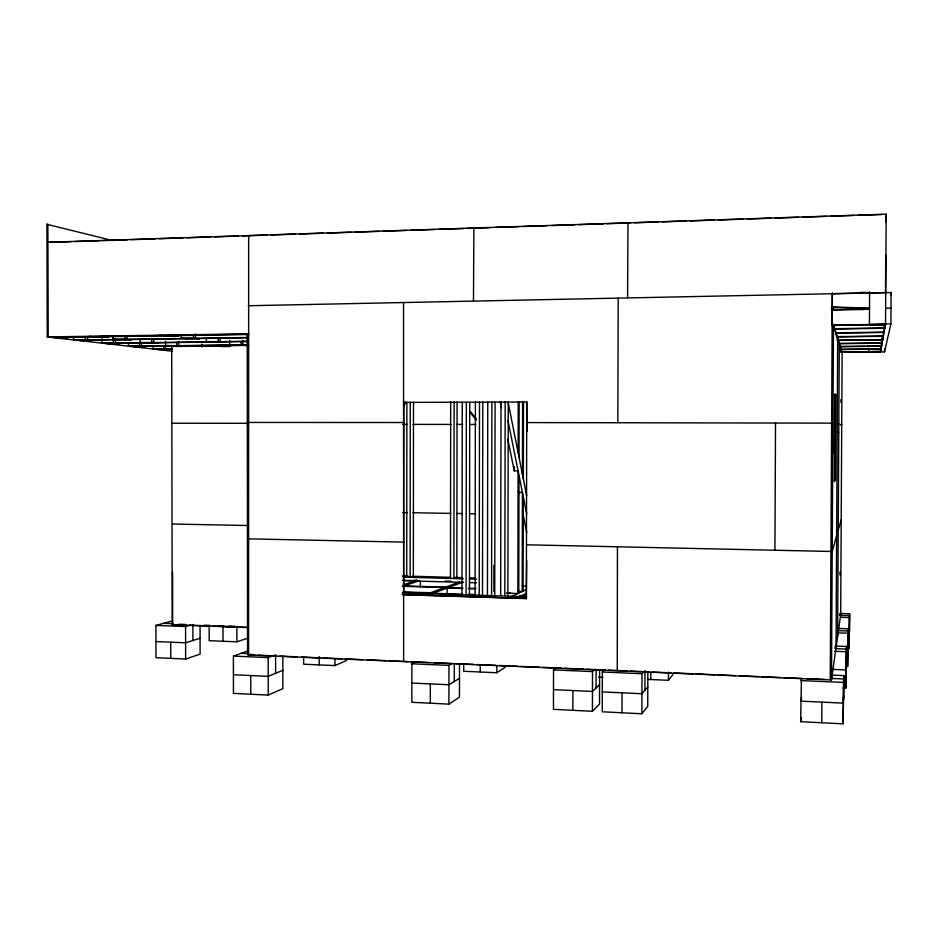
<?xml version="1.0" encoding="UTF-8"?>
<svg xmlns="http://www.w3.org/2000/svg" width="938" height="938" viewBox="0 0 938 938"><rect width="100%" height="100%" fill="white"/><g stroke="black" fill="none" stroke-linecap="round" stroke-linejoin="round"><path stroke-width="1.41" d="M403.528 302.517L403.633 661.407M403.68 594.493L403.821 402.05M406.729 577.222L406.858 402.179M410.258 402.168L410.117 577.316L413.353 576.284L413.494 402.179M415.335 662.005L411.864 663.787L411.829 702.281L448.915 704.133L459.468 697.215L459.514 663.811M420.388 587.024L420.4 581.724M430.319 703.207L430.331 683.896M447.109 593.59L447.121 588.02L462.715 588.478M448.915 704.133L448.962 665.382L452.175 663.576M450.463 578.441L450.686 401.839M454.133 401.827L453.91 578.547L456.853 577.491L457.076 401.968M454.285 681.504L454.309 663.741M461.988 595.642L462.246 402.332M463.724 664.163L463.712 671.268L496.835 672.734L505.136 667.293M466.08 595.771L466.35 402.32M469.457 595.759L469.727 402.449M473.467 301.063L473.889 228.18M475.097 596.099L475.39 402.003M479.212 596.228L479.506 401.992M480.221 671.995L480.233 664.866M482.484 596.216L482.789 402.179M487.443 596.486L487.76 401.968M491.571 596.615L491.899 401.956M493.857 591.526L493.904 565.239M494.736 596.591L495.076 402.144M496.835 672.734L496.847 665.581M500.669 595.489L501.009 401.628M504.82 595.618L505.172 401.616M507.88 597.002L508.244 402.109M506.379 593.168L517.858 593.519L518.093 470.888L514.259 470.853L514.27 466.643M518.128 452.62L518.233 401.781M518.773 593.086L518.995 475.414M519.031 457.193L519.148 401.992M522.454 474.417L522.607 401.464M523.111 591.057L523.298 496.859M523.345 478.872L523.498 401.605M403.68 594.645L526.347 598.585L526.746 402.003L526.957 431.316M526.347 598.585L526.687 560.748M556.597 667.563L553.537 669.896L553.443 709.351L592.417 711.297L599.511 704.028L599.605 669.486M572.86 710.324L572.919 690.532M592.417 711.297L592.523 671.585L595.22 669.204M596.064 688.023L596.111 669.814M604.951 669.626L602.348 672.007L602.231 711.79L641.862 713.771L647.736 706.373L647.853 671.549M617.439 546.854L617.263 670.553M617.825 422.628L618.201 298.061M621.988 712.774L622.046 692.819M627.581 297.862L628.003 223.01M641.862 713.771L642.002 673.719L643.984 671.573M644.898 690.262L644.969 670.494M650.808 679.522L650.831 672.745M647.888 679.393L668.419 680.296L668.454 672.136M774.929 550.266L775.527 422.698M831.068 675.067L843.883 675.606L843.016 723.819L800.642 721.709L801.451 678.303M821.758 722.764L821.864 702.128M832.158 325.615L832.334 292.679M832.592 309.716L832.498 306.644M247.245 333.787L247.562 654.923L831.478 679.921L833.483 324.478M833.565 310.372L833.46 307.136M834.82 331.431L834.738 328.277M834.351 453.898L834.668 394.992L835.828 394.992L835.371 480.08L834.363 481.675L834.832 393.843L835.828 394.992M835.969 334.948L835.981 332.087M837.212 340.189L837.235 335.863M837.693 338.325L836.028 647.701L834.926 647.666M838.209 340.283L838.279 343.449L882.154 342.909L882.201 335.769M837.599 636.539L839.287 342.264M840.143 346.239L840.19 349.335L881.099 348.854M840.987 351.785L841.011 348.877M839.979 574.924L839.991 572.004M840.917 402.402L840.929 399.482M841.069 349.088L841.058 351.985L880.63 351.539M842.125 351.469L840.683 614.66L839.745 614.625M843.016 723.819L843.883 675.606M843.45 699.385L843.567 678.96L832.029 678.467M843.016 687.988L845.9 688.117L846.58 646.458L834.937 646.024M846.24 667.047L846.346 649.061L835.008 648.639M846.58 646.458L845.9 688.117M848.233 628.777L847.635 666.566L848.233 628.777L838.044 628.437M847.929 647.466L848.022 630.969L838.162 630.629M849.617 613.769L849.101 648.334L849.617 613.769L839.78 613.464M849.359 630.887L849.453 615.645L839.498 615.328M868.729 348.561L868.705 351.68L880.665 351.34L880.7 345.501M869.596 291.906L869.409 324.501L890.912 323.798L891.1 292.504L831.795 293.735M881.087 345.102L881.063 349.077L841.585 349.534M881.65 339.11L881.614 345.981L840.671 346.474M882.142 338.888L882.107 343.156L839.709 343.683M882.717 335.874L882.693 339.861L838.76 340.424M883.397 331.853L883.373 336.015L836.59 336.648M884.112 323.493L884.065 332.146L835.758 332.838M842.512 352.172L884.522 351.902L884.534 349.018M884.757 326.916L884.769 324.196M884.827 323.845L884.804 327.937L834.984 328.687M885.519 292.996L885.742 255.195M71.206 241.664L47.92 242.297L886.187 214.181L885.531 323.88L880.559 351.949M869.397 324.865L885.331 324.982M843.766 695.762L843.133 703.113L800.747 701.143L801.638 697.473M846.486 664.233L845.994 669.92L833.05 669.392M847.729 649.882L848.14 645.098M849.183 632.951L849.535 628.859M886.187 214.181L885.941 221.755L886.14 219.574M885.707 292.621L248.253 305.741M831.478 679.921L840.706 614.542M830.247 679.675L832.323 293.723M890.608 295.306L891.1 292.504M800.642 721.709L801.533 717.805M884.522 351.902L890.912 323.798M836.626 535.844L832.17 551.497L526.722 544.79M838.173 530.427L841.222 519.746M403.492 404.559L405.052 402.097M403.657 406.095L405.99 402.39M668.419 680.296L673.003 674.528M647.795 686.874L641.932 693.745L602.29 691.904M599.57 684.693L592.464 691.447L553.49 689.629M459.491 678.338L448.939 684.763L411.852 683.04M526.441 595.536L523.51 596.967L519.171 596.838M518.573 597.107L526.335 593.391M510.8 596.814L526.347 589.545M247.55 651.042L233.398 656.084L233.445 693.37L268.221 695.105L282.866 688.621L282.842 656.248M303.642 657.304L303.642 664.21L334.936 665.593L346.532 660.469M282.854 670.33L268.198 676.345L233.421 674.727M233.398 656.084L268.186 657.585L274.365 655.24M430.167 594.387L462.762 582.146M426.473 594.27L459.315 582.041M250.962 654.103L248.593 654.959L248.652 235.719M170.951 621.308L155.931 625.423L155.989 657.702L185.63 659.015L200.099 654.161L200.052 625.283M209.174 625.763L209.197 640.689L236.88 641.815L247.89 638.11M402.367 586.449L419.016 580.856M403.188 584.902L417.011 580.294M403.082 576.753L405.275 576.061M200.075 638.274L185.607 642.788L155.954 641.569M155.931 625.423L185.583 626.561L190.461 625.154M247.409 345.419L171.713 346.439L172.217 624.696L185.724 625.071M403.715 542.117L248.476 538.846M172.486 524.014L247.585 525.526M837.188 432.699L838.701 432.582L837.657 432.582M172.44 351.211L47.252 336.918L46.9 224.288L47.861 224.252L48.213 336.906M74.806 241.547L99.639 240.714M102.559 240.62L127.392 239.788M131.226 239.659L155.157 238.862M159.05 238.721L182.91 237.924M186.861 237.795L210.663 236.997M214.673 236.857L238.428 236.071M242.485 235.93L267.377 235.098M270.59 234.992L295.447 234.16M299.585 234.019L323.235 233.222M327.397 233.081L351.023 232.296M355.209 232.155L378.823 231.358M383.032 231.217L406.611 230.431M410.844 230.291L434.4 229.493M438.656 229.353L463.548 228.52M466.467 228.426L489.894 227.641M495.698 227.442L518.96 226.668M523.322 226.515L546.96 225.73M550.946 225.589L574.736 224.792M578.57 224.663L603.286 223.842M606.909 223.713L630.301 222.927M634.686 222.787L658.64 221.978M662.463 221.849L686.346 221.051M690.251 220.922L714.064 220.125M718.438 219.984L742.884 219.164M747.269 219.011L770.942 218.214M775.046 218.085L798.449 217.299M802.834 217.147L826.378 216.361M830.611 216.221L854.084 215.435M858.387 215.283L881.802 214.509M885.613 308.25L891.006 308.156M831.385 309.657L869.444 308.965M834.281 310.021L865 309.47M47.252 336.918L248.758 333.846M832.112 324.642L833.39 324.618L842.113 352.371M51.262 337.258L248.758 334.174M832.768 325.076L885.46 324.255M53.689 337.528L247.749 334.514M832.733 325.439L885.39 324.618M56.104 337.809L68.087 337.621L65.695 337.34M87.562 336.976L87.574 339.884L73.539 339.802L73.539 336.894M112.923 336.296L112.923 339.204L127.029 339.298L127.029 336.414M181.257 335.276L181.269 338.184L195.503 338.266L195.491 333.963M75.837 340.06L247.808 337.481M78.124 340.318L247.749 337.786M834.949 329.027L884.745 328.277M80.398 340.588L92.076 340.412L89.825 340.154M115.491 338.782L115.503 343.132L101.996 343.05L101.984 338.7M140.149 339.626L140.161 342.499L153.738 342.581L153.726 339.673M206.337 338.688L206.337 341.549L220.031 341.631L220.031 338.735M104.13 343.296L247.468 341.244M106.264 343.543L247.773 341.526M835.723 333.142L884.006 332.451M108.374 343.777L119.689 343.613L117.602 343.378M141.497 343.249L141.497 346.157L128.483 346.075L128.471 343.179M165.487 341.209L165.498 345.571L178.583 345.641L178.572 341.338M229.634 340.342L229.634 344.692L242.836 344.762L242.825 340.471M130.476 346.298L247.433 344.703M132.457 346.532L247.667 344.961M836.544 336.941L883.326 336.296M134.427 346.755L145.402 346.603L143.455 346.38M177.423 346.427L230.361 345.712M245.815 345.501L248.722 345.454M220.946 346.591L229.704 346.474M153.187 345.993L153.187 348.901L165.756 348.971L165.756 346.063M153.175 349.006L154.031 348.995M155.051 349.112L172.615 348.877M838.818 340.166L882.74 339.591M156.904 349.323L171.513 349.135M158.745 349.534L169.403 349.393L167.585 349.182M840.612 346.708L881.568 346.216M527.015 402.027L403.821 402.402M248.371 422.44L403.797 422.522M834.515 423.366L837.235 423.718M247.491 423.284L172.299 423.237M837.704 424.07L841.726 424.738L840.788 424.738M402.695 424.386L407.432 424.386M412.931 424.386L451.084 424.422M456.794 424.422L462.739 424.433M469.879 424.433L475.836 424.445M247.327 424.773L248.371 424.773M834.21 480.068L835.371 480.08M518.632 492.403L522.419 492.45L522.22 591.479L517.964 591.35M402.625 512.582L407.362 512.664M412.861 512.746L450.979 513.379M456.677 513.473L462.61 513.567M469.75 513.684L475.707 513.789M526.968 422.581L834.679 423.144M402.367 575.979L408.206 576.143M412.591 576.26L450.639 577.316M454.567 577.421L462.352 577.644M469.668 577.843L475.519 578.007M403.457 577.14L463.478 578.805M469.328 578.969L476.656 579.18M414.315 580.223L417.328 580.305M445.104 581.091L450.955 581.255M402.414 580.27L415.944 580.657M403.457 580.681L463.478 582.392M469.328 582.557L476.645 582.768M522.302 585.98L526.429 586.098M860.744 292.328L869.538 292.586M403.985 585.91L445.632 587.141M402.848 586.297L444.589 587.528M448.165 587.634L462.786 588.056M468.637 588.232L475.953 588.454M468.379 588.654L475.472 588.853M507.317 592.746L510.178 592.828M403.305 591.925L430.554 592.746M521.88 595.536L526.183 595.665M403.563 592.37L429.428 593.168M433.122 593.285L462.352 594.176M468.191 594.352L475.496 594.575M519.546 595.923L525.292 596.099M402.343 592.922L526.687 596.732M402.144 594.598L526.605 598.456M831.455 306.914L869.467 308.156M831.42 307.336L869.409 308.567M840.659 617.274L849.265 617.544M837.845 632.857L847.811 633.209M163.517 623.348L173.307 623.711M179.076 624.227L185.712 624.474M203.968 625.165L209.831 625.388M228.86 626.103L235.426 626.35M217.921 626.092L235.473 626.748M189.582 625.212L209.901 625.986M212.797 626.092L235.028 626.936M237.935 627.041L248.089 627.428M172.217 624.696L247.679 627.557M834.621 651.289L846.099 651.722M241.207 653.305L248.371 653.61M249.051 654.794L254.89 655.041M257.798 655.17L276.769 655.979M279.676 656.108L297.194 656.858M301.555 657.046L320.538 657.855M323.422 657.984L342.429 658.793M345.301 658.922L362.854 659.672M367.168 659.848L386.198 660.669M389.118 660.786L408.089 661.607M411.008 661.724L428.514 662.474M434.353 662.732L451.917 663.483M454.848 663.6L473.866 664.421M476.785 664.55L495.815 665.359M498.735 665.488L517.764 666.297M520.684 666.426L539.397 667.223M542.633 667.364L561.651 668.173M564.582 668.302L583.6 669.111M586.531 669.24L605.116 670.037M608.481 670.178L627.463 670.998M630.383 671.116L649.354 671.925M652.273 672.054L670.905 672.851M674.152 672.992L693.112 673.801M696.031 673.93L715.002 674.739M717.922 674.868L735.427 675.618M739.801 675.806L758.76 676.615M761.679 676.732L780.65 677.553M783.57 677.67L801.075 678.42M806.856 678.666L824.408 679.417M411.864 663.787L448.962 665.382M553.537 669.896L592.523 671.585M602.348 672.007L642.002 673.719M800.853 680.578L843.25 682.407M598.585 677.213L602.9 677.4M60.888 336.789L63.303 337.07M89.251 336.343L91.596 336.625M93.917 336.906L108.386 337L106.111 336.719M112.923 339.204L115.128 339.474M117.32 339.744L131.332 339.826L129.186 339.556M140.161 342.499L142.201 342.745M144.241 342.991L157.736 343.074L155.743 342.827M165.498 345.571L167.398 345.794M169.297 346.028L182.312 346.11L180.448 345.876M101.503 336.156L103.813 336.437M159.448 335.241L161.606 335.534M163.751 335.827L178.361 335.921L176.262 335.628M181.269 338.184L183.297 338.454M185.314 338.724L199.454 338.817L197.484 338.536M206.337 341.549L208.213 341.807M210.089 342.053L223.701 342.136L221.872 341.889M229.634 344.692L231.393 344.926M233.128 345.161L246.248 345.243L244.548 345.008M172.029 335.042L174.151 335.335M244.431 333.916L246.366 334.209M46.9 224.288L112.865 240.62M470.829 412.087L476.246 418.958M469.891 412.04L476.223 420.083M839.873 348.397L841.175 352.383M500.271 401.933L501.431 407.678M507.845 439.254L514.247 470.841M518.327 490.937L518.913 493.798M522.994 513.895L526.781 532.561M507.997 420.599L526.734 513.954M508.197 402.59L526.664 495.592M163.916 345.841L163.927 348.76M151.71 339.427L151.722 342.335M139.528 343.015L139.539 345.923M124.848 336.132L124.86 339.028M113.381 338.524L113.392 342.886M85.288 336.707L85.299 339.626M319.237 656.588L319.248 664.901M275.608 654.771L275.62 673.296M268.186 657.585L268.221 695.105M250.763 675.536L250.774 694.226M241.113 341.655L241.113 344.527M236.868 626.807L236.88 641.815M222.986 626.279L223.01 641.252M218.179 338.477L218.179 341.385M201.74 344.129L201.752 347.048M193.498 335.112L193.509 337.997M192.888 624.45L192.923 640.513M185.583 626.561L185.63 659.015M176.696 342.534L176.707 345.419M172.569 572.051L172.662 624.579M170.739 642.178L170.775 658.359M334.936 658.652L334.936 665.593"/></g></svg>
